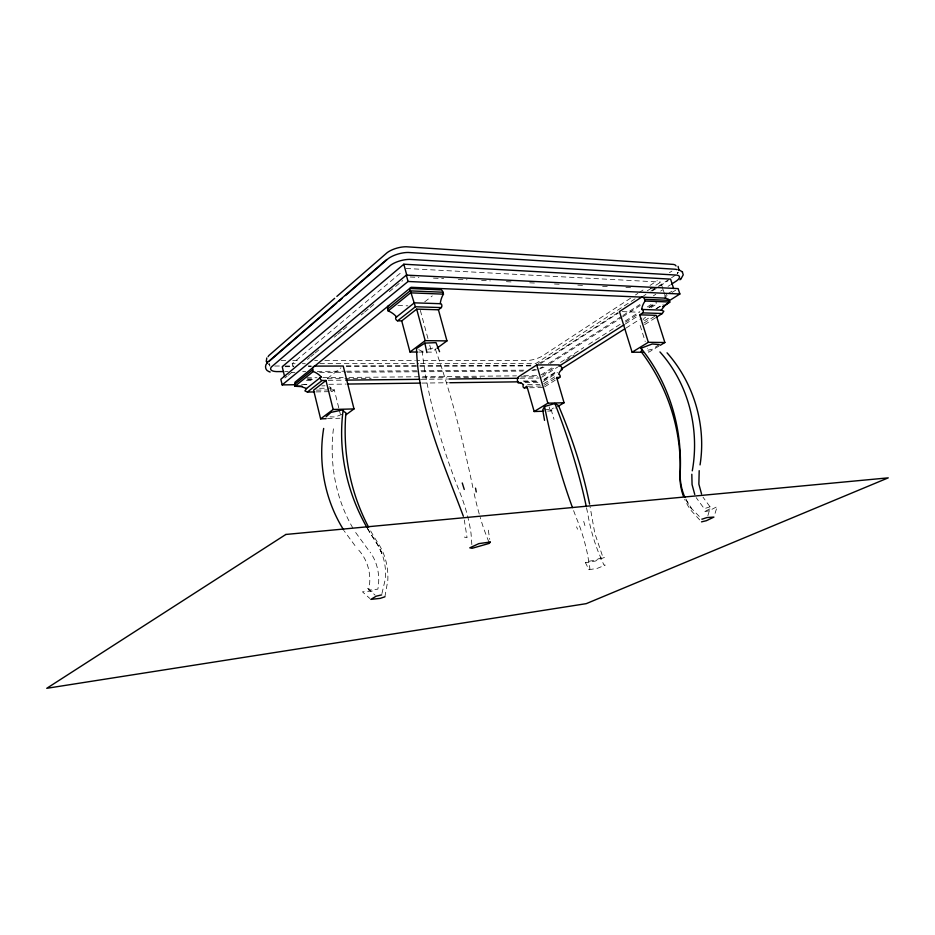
<?xml version="1.0" encoding="UTF-8"?>
<svg xmlns="http://www.w3.org/2000/svg" width="935" height="935" viewBox="0 0 935 935"><rect width="100%" height="100%" fill="white"/><g stroke="black" fill="none" stroke-linecap="round" stroke-linejoin="round"><path stroke-width="0.7" stroke-dasharray="4.67 3.51" d="M333.409 428.814C329.272 462.93 335.536 498.6 353.056 528.333M384.893 596.799L387.791 580.647A58.613 51.507 -81.7 0 0 378.652 544.018A211.018 195.847 -62.6 0 1 368.46 526.896M381.947 593.573L385.325 579.045A60.343 59.104 -8 0 0 376.127 542.101A197.951 186.287 28.1 0 1 367.595 528.614M707.877 515.664L709.361 510.627L717.145 506.618L714.328 515.781M677.209 273.558L678.307 272.167M677.84 272.856L677.466 273.277A14.165 4.582 -18.9 0 0 677.91 272.623M586.549 507.834A202.965 58.73 69.8 0 1 588.875 519.731A51.004 12.599 71.2 0 0 598.33 552.059L603.811 564.822L605.214 565.126L597.383 568.328L588.957 569.707L585.497 562.765L586.619 561.608L595.034 560.275L602.841 557.026L594.8 533.242L590.078 506.758M588.957 569.707L589.938 568.725L587.671 555.074A50.852 12.12 76.2 0 0 578.298 522.747A204.344 57.479 77.6 0 1 573.424 510.171M292.877 366.543L292.188 363.715L402.681 271.267M284.93 378.009L287.174 376.15M288.296 375.227L292.784 371.511M307.37 359.449L309.614 357.591M310.736 356.667L314.102 353.874M315.224 352.951L319.712 349.234M334.298 337.173L336.542 335.314M337.664 334.391L342.152 330.674M343.274 329.751L347.762 326.034M361.226 314.896L363.47 313.05M364.592 312.115L369.08 308.398M370.202 307.475L374.69 303.758M389.276 291.697L402.751 280.558M327.367 378.511L340.959 367.817M424.665 301.9L432.309 295.881M316.088 391.905L331.983 391.625L334.298 389.86L338.867 408.279M418.635 352.051L431.619 352.121L436.002 348.907M659.175 344.594L652.291 349.258L645.325 350.742M630.611 298.16L541.984 356.247A11.921 3.6 -16.5 0 1 527.714 360.489L416.8 360.466M635.461 294.969L637.892 293.38M639.108 292.585L645.173 288.611M650.035 285.42L657.317 280.652M669.46 272.693L671.891 271.103M635.075 298.814L536.187 363.329L420.002 363.516M647.277 290.843L650.935 288.459M655.821 285.269L660.706 282.089L662.868 288.786M617.965 312.582L543.702 360.875A12.482 3.728 -16.5 0 1 537.8 363.458M643.537 295.951L645.968 294.373M650.842 291.206L656.919 287.244M658.146 286.449L670.313 278.536M671.529 277.742L675.187 275.369M540.64 363.551L618.362 313.05M652.361 290.96L658.439 287.01M659.654 286.227L668.151 280.699M548.459 363.528L621.658 316.31M622.874 315.516L639.949 304.506M653.366 295.846L655.809 294.268M660.683 291.124L663.125 289.546M668.011 286.402L670.442 284.824M550.376 363.411L621.319 317.713M622.546 316.918L640.896 305.102M541.049 374.865L553.251 367.058M560.568 362.383L583.756 347.551M588.629 344.431L620.361 324.153M625.246 321.032L639.879 311.671M647.207 306.996L653.308 303.092M664.294 296.068L666.725 294.513M667.952 293.73L674.053 289.827M542.592 375.11L555.448 367.104M565.792 360.302L574.335 354.844M625.62 322.119L637.834 314.324M648.82 307.311L656.148 302.636M664.692 297.178L667.134 295.624M672.02 292.503L675.689 290.166M649.393 307.592L656.756 302.893M541.692 377.237L557.681 367.069M625.305 324.001L637.6 316.17M651.122 307.557L657.27 303.641M543.995 379.294L557.073 371.008M655.973 308.772L663.231 304.167M544.006 379.984L557.47 371.464M626.018 328.068L641.924 318.005M656.615 308.702L661.512 305.605M543.212 381.574L557.54 372.562M543.761 383.689L555.261 376.454M644.519 320.658L650.491 316.895M544.275 385.208L555.39 378.231M643.841 323.089L656.206 315.329M544.673 386.798L555.203 380.218M644.636 324.609L655.564 317.771M547.63 411.108L550.329 411.014L555.32 408.011M659.058 346.008L648.598 352.296L647.324 348.264M544.112 409.892L551.066 409.343L553.52 408.022M543.995 367.175L539.624 368.893M604.466 557.412L595.291 561.07L585.497 562.765M341.929 414.369L335.291 416.975L330.02 416.87M418.763 349.643L422.152 351.361L427.073 349.643M710.156 506.77L704.254 508.71L696.178 497.619M428.312 349.223L434.763 347.586A193.697 29.791 77.4 0 1 473.367 489.987M536.515 369.816L530.472 370.95M709.361 510.627L703.658 511.983L711.138 508.324L702.98 497.128M372.317 591.025L362.453 591.832L369.804 598.435M327.519 418.635L339.954 418.237M316.381 390.14L328.781 389.942M330.16 389.918L334.298 389.86M529.678 387.768L543.527 387.534M527.597 384.636L539.881 384.46M319.56 388.294L331.119 388.118A1.952 1.075 88.7 0 0 330.721 389.17M528.24 386.225L541.692 386.003M301.584 384.39L308.643 384.297M304.027 384.624L306.937 384.577M328.804 384.297L346.289 384.075M422.071 383.081L448.297 382.742M524.079 381.76L540.103 381.55M525.096 382.567L542.066 382.345M321.78 385.886L325.006 385.804M523.238 381.036L538.794 380.837M307.042 378.979L314.335 378.909M327.437 378.78L343.472 378.617M344.921 378.605L371.148 378.348M422.141 377.833L446.907 377.588M455.649 377.506L480.415 377.261M521.087 376.899L537.648 376.735M307.744 379.598L314.861 379.528M306.446 380.545L313.716 380.475M328.255 380.311L344.244 380.148M421.276 379.306L447.444 379.026M520.117 378.243L539.016 378.044M306.774 377.798L316.977 377.705M322.797 377.658L343.192 377.471M349.012 377.413L516.517 375.858M523.799 375.788L536.912 375.671M292.036 372.574L294.934 372.562M319.641 372.399L345.798 372.235M347.247 372.224L419.897 371.768M421.346 371.756L523.062 371.101M285.198 371.557L288.12 371.534M302.718 371.452L305.64 371.44M317.327 371.37L345.062 371.207M346.523 371.195L419.534 370.774M420.995 370.763L524.664 370.167M274.726 366.029L283.48 366.006M284.941 365.994L293.695 365.971M308.305 365.936L311.215 365.924M346.254 365.83L528.754 365.316A12.482 3.728 -16.5 0 0 531.162 365.071M285.14 366.719L293.882 366.684M308.433 366.637L311.343 366.637M346.289 366.52L531.173 365.936M292.188 363.715L295.098 363.715M302.356 363.703L305.266 363.692M319.793 363.668L418.553 363.516M281.084 360.442L286.928 360.442M292.76 360.442L300.053 360.442M314.651 360.442L317.573 360.454M324.866 360.454L415.339 360.466M397.913 305.511L407.847 305.827M622.278 311.647L639.201 312.197M410.149 276.994L418.903 277.415M433.478 278.127L443.681 278.618M458.267 279.331L467.009 279.764M481.595 280.465L490.337 280.897M506.384 281.669L513.666 282.031M529.713 282.814L536.994 283.165M554.49 284.018L560.322 284.298M577.818 285.152L583.65 285.432M602.607 286.355L608.44 286.636M625.936 287.489L631.768 287.77M650.725 288.693L655.096 288.903M406.035 268.474L660.706 282.089M464.321 537.076L467.056 537.66L464.309 520.024M269.876 365.036L268.614 364.334M367.619 588.325L375.157 595.198M686.208 500.167A58.449 57.012 -30.7 0 0 691.094 508.067L701.998 519.194M699.719 519.918L690.813 510.206A56.953 51.998 41.3 0 1 684.677 499.325M354.961 545.561L344.302 531.103M358.795 550.201C368.402 560.825 371.908 576.24 368.577 590.09L377.845 589.155C380.276 576.463 377.763 562.695 370.131 552.153M368.051 549.523L354.47 530.87M691.094 508.067L691.713 508.932L685.893 499.091M367.338 528.392L378.278 545.982L382.333 554.619L381.924 553.613M576.544 526.826L577.585 529.222M380.72 550.621L381.141 551.65M488.841 542.008L484.178 529.865A68.162 12.693 77.1 0 1 480.193 517.359M663.289 290.13L665.884 298.16M640.136 325.415L645.208 341.544M551.066 409.343L554.011 419.359M549.114 406.842L550.329 411.014M583.721 521.379L584.948 525.645M420.341 310.373L428.242 339.592M429.738 345.155L431.619 352.121M339.218 409.694L340.983 416.776M269.292 363.481L269.958 366.286M488.315 530.192L489.753 539.39M471.836 544.614L471.053 533.628A67.939 23.901 70.5 0 0 460.359 493.75A194.597 56.977 70 0 1 422.152 351.361M331.983 391.625A1.952 1.075 88.7 0 1 330.78 390.468M329.506 386.704A15.17 8.333 88.4 0 1 329.915 386.996A15.077 8.275 88.4 0 1 331.119 388.118M642.871 320.074A14.598 9.105 58.3 0 1 643.409 319.186L644.051 318.438A14.598 9.105 58.3 0 1 645.617 317.316M542.756 366.941A11.945 3.53 -16.5 0 1 540.407 367.911M535.299 369.418A11.945 3.53 -16.5 0 1 532.798 369.886M269.724 364.825A14.492 4.991 -12.8 0 1 268.801 363.902M479.246 514.051A68.162 12.693 77.1 0 1 473.613 491.144"/><path stroke-width="1.4" d="M691.818 474.255L692.064 484.564L694.763 494.498M323.674 428.452C317.923 463.234 324.877 500.026 343.648 529.946M692.286 470.831C699.812 429.025 688.522 383.747 659.946 351.934M699.193 470.667L698.866 484.143L701.554 493.996M700.046 464.905C706.428 425.074 693.77 382.953 667.052 352.822M679.032 270.39L678.074 266.358M266.755 357.976L266.381 361.144L267.574 363.423M589.599 504.117C582.809 470.212 571.986 437.183 558.417 405.393L554.887 403.499L544.567 406.526L542.721 409.998L544.544 420.364M643.093 352.261L632.107 352.203L619.449 311.554L641.468 297.236A3.95 2.875 -85.7 0 1 644.589 299.329L645.138 301.035A15.322 11.255 -86 0 0 643.549 303.513L642.906 304.904A15.322 11.255 -86 0 0 642.146 307.112A15.217 11.185 -86 0 0 641.655 309.45L661.244 310.128L664.75 305.722L669.822 302.028L668.607 299.293L665.311 298.125M267.048 363.037C264.465 365.632 265.201 370.377 268.848 371.546M267.433 362.558L266.779 363.364M681.042 278.782L683.251 274.82L682.234 271.641M679.932 279.81L680.844 278.981M326.07 416.8L330.932 412.393L343.157 409.787L343.788 411.529L345.903 412.802A211.018 195.847 -62.6 0 0 368.46 526.896M665.884 298.16L411.108 287.29L294.887 382.298L294.957 386.26L302.017 386.155M334.672 298.312L268.953 355.464A13.838 4.827 -12.8 0 0 268.111 356.702M336.857 296.407L387.242 252.579A15.661 6.276 -15.1 0 1 406.164 246.758L673.282 264.406A13.522 4.43 -18.9 0 1 675.993 265.996M267.971 361.95L386.739 259.474M336.67 303.092L269.654 360.887A14.492 4.991 -12.8 0 0 269.128 361.541M338.867 301.199L342.163 298.347M345.459 295.507L388.305 258.563A16.398 6.498 -15.1 0 1 408.139 252.462L675.397 269.245A14.165 4.582 -18.9 0 1 677.022 269.689M673.621 288.494L670.582 279.121L403.838 264.219L282.23 366.719L284.591 376.595M668.852 300.953L679.874 293.987L678.132 288.611L406.328 275.124L280.827 379.248L282.171 384.904L295.285 384.729M282.171 384.904L408.046 281.482L679.874 293.987M294.525 384.484L312.734 369.734A4.102 3.156 50.5 0 1 314.499 366.111L343.227 366.029L354.003 408.922L345.938 414.824M396.58 316.942A17.157 12.482 51.9 0 0 394.71 315.025L394.687 315.013A17.274 12.564 51.9 0 0 392.618 313.342L391.169 312.395A17.274 12.564 51.9 0 0 388.154 310.958L387.639 309.017L410.033 290.878L442.945 292.211L443.482 294.151A17.356 10.729 -88.2 0 0 441.998 296.968L441.402 298.546A17.356 10.729 -88.2 0 0 440.701 301.058A17.239 10.659 -88.2 0 0 440.245 303.7A2.197 1.344 -88.2 0 1 441.741 304.892A2.197 1.344 -88.2 0 1 441.308 307.58L438.433 309.789L416.683 309.134L401.723 320.904L397.609 320.81A2.186 1.578 52 0 1 395.715 318.847A2.186 1.578 52 0 1 396.58 316.942L414.334 302.835L440.245 303.7M313.178 371.534L294.957 386.26L301.234 386.611L306.551 388.492L321.137 376.899A15.801 12.248 50.9 0 0 319.384 375.157A15.918 12.33 50.9 0 0 317.409 373.638L316.042 372.796A15.918 12.33 50.9 0 0 313.178 371.534L312.734 369.734M388.154 310.958L410.558 292.854L443.482 294.151M306.551 388.492L304.915 390.888L307.416 392.046L322.026 380.51L325.976 380.475L333.152 409.483L320.623 418.857L313.622 390.187L325.976 380.475M397.609 320.81L415.397 306.762L441.308 307.58M401.723 320.904L409.986 352.004L425.18 340.644L446.953 340.901L438.433 309.789M437.101 348.112L446.953 340.901M557.33 378.862L559.633 377.424A1.753 1.18 57.9 0 0 558.709 374.281A13.511 9.093 58.3 0 1 559.259 372.749A13.604 9.151 58.3 0 1 560.053 371.417L560.719 370.669A13.604 9.151 58.3 0 1 562.297 369.559L561.83 367.993A3.541 2.384 57.7 0 0 558.92 364.884L536.737 364.942L518.329 376.922A3.53 2.337 89.6 0 0 517.581 381.106L518.025 382.66A13.569 8.988 89 0 1 519.918 382.754L520.853 383.023A13.569 8.988 89 0 1 523.495 384.706A1.741 1.157 89.4 0 0 523.121 386.798A1.741 1.157 89.4 0 0 524.395 387.838L527.13 387.791M671.669 284.041L676.543 280.897A13.557 4.336 -18.8 0 0 676.765 275.1L409.577 259.381A15.696 6.148 -15.1 0 0 390.608 265.201L271.618 366.754A13.861 4.722 -12.8 0 0 276.444 371.604L283.737 371.569M439.555 351.7L436.002 342.642L424.852 343.122L416.496 348.498C418.377 407.567 443.085 461.937 463.363 516.272M524.395 387.838L526.896 386.237L534.177 411.529L543.597 411.236M558.908 366.286L624.077 324.784M639.68 314.815L656.206 315.329L664.867 342.514L648.341 342.303L639.68 314.815L642.731 312.874L662.331 313.505L663.827 311.203L661.244 310.128M561.152 369.138L624.79 328.851M662.564 306.61L669.822 302.028L645.138 301.035M656.347 317.245L662.331 313.505M534.177 411.529L547.863 403.184L564.074 402.751L556.629 377.448L559.633 377.424M632.107 352.203L648.341 342.303M557.821 406.503L564.074 402.751M660.215 345.307L664.867 342.514M684.876 497.362A58.449 57.012 -30.7 0 1 680.166 473.227A185.329 171.643 -70.3 0 0 641.001 348.241L652.209 343.986L659.175 344.594M384.893 596.799L380.124 598.388L370.856 599.382L376.232 596.179L381.632 594.894M701.998 519.194L707.047 517.534L713.919 517.09L706.404 520.69L701.507 521.859M320.623 418.857L326.14 418.681M333.152 409.483L354.003 408.922M307.416 392.046L314.639 391.929M347.75 384.051L420.61 383.105M449.758 382.731L518.247 381.831M518.025 382.66L520.853 382.625M345.693 380.124L419.827 379.329M448.893 379.014L518.668 378.266M409.986 352.004L417.197 352.039M644.589 299.329L669.285 300.345M678.296 269.49L682.55 271.945M269.14 371.662L270.192 372.025M641.001 348.241L641.807 349.725L641.141 351.642A196.42 186.673 24.2 0 1 679.99 475.646A56.953 51.998 41.3 0 0 683.52 496.45M415.397 306.762L409.647 288.471L439.953 289.862A4.476 2.735 -87.9 0 1 442.945 292.211M266.381 361.144L266.826 362.348M462.252 482.963L464.263 489.449M536.737 364.942L547.863 403.184M416.683 309.134L425.18 340.644M403.838 264.219L406.854 275.451M406.328 275.124L408.046 281.482M424.852 343.122L426.898 352.6M475.529 488.152L476.254 491.985M366.929 527.469A197.951 186.287 28.1 0 1 343.157 409.787M322.026 380.51A2.022 1.554 51.1 0 1 321.137 376.899M641.655 309.45A1.94 1.414 -86.2 0 1 642.731 312.874M554.887 403.499A202.965 58.73 69.8 0 1 586.268 506.49M572.465 507.6A204.344 57.479 77.6 0 1 544.567 406.526M387.639 309.017A4.453 3.202 51.6 0 1 388.726 305.523M490.162 542.019L489.367 543.364L472.093 548.296L469.779 547.84L478.849 543.621L490.162 542.019M285.853 534.458L46.75 688.312L586.222 603.659L888.25 477.855L285.853 534.458"/></g></svg>
